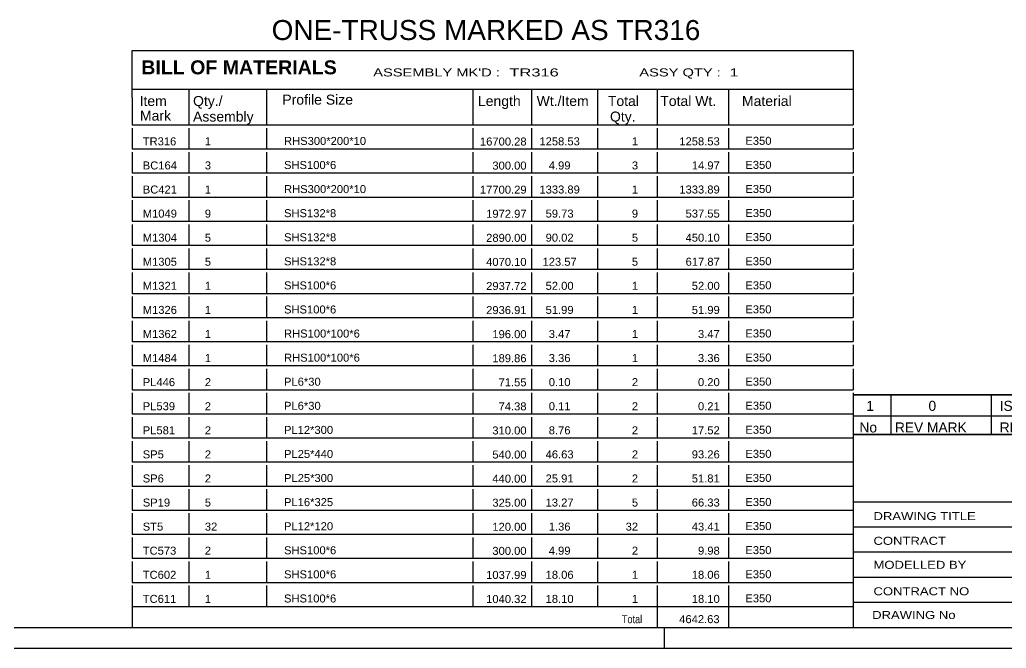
# Model space of a CAD drawing. Header units: millimetres. Extents: x -91 to 750, y -434 to 160.
# Drawn here: x 386.2 to 621.6, y -434.1 to -284 of the extents above; entities that cross this region are included whole.
import ezdxf

# ---------------------------------------------------------------- set-up
doc = ezdxf.new("R2010")
doc.units = ezdxf.units.MM
doc.styles.add('Arial', font='ARIAL.TTF', dxfattribs={"height": 0.2})
doc.styles.add('Arial Bold', font='ARIALBD.TTF', dxfattribs={"height": 0.2})
doc.styles.add('Arial Narrow', font='ARIALN.TTF', dxfattribs={"height": 0.2})

# ---------------------------------------------------------------- blocks, each defined once
blk = doc.blocks.new('Unknown-761555327-1163')
at = {"color": 5, "linetype": 'Continuous'}
for p, q in [((-85.96, -429.12), (745.04, -429.12)), ((540.04, -434.12), (540.04, -429.12)), ((-90.96, -434.12), (750.04, -434.12))]:
    blk.add_line(p, q, dxfattribs=at)
blk = doc.blocks.new('Unknown-761555327-21776')
at = {"color": 7, "linetype": 'Continuous'}
for p, q in [((413.04, -291.37), (585.04, -291.37)), ((413.04, -302.62), (413.04, -291.37)), ((585.04, -291.37), (585.04, -302.62)), ((413.04, -300.62), (585.04, -300.62)), ((426.54, -300.62), (426.54, -309.12)), ((445.04, -300.62), (445.04, -309.12)), ((494.32, -300.62), (494.32, -309.12)), ((508.32, -300.62), (508.32, -309.12)), ((524.04, -300.62), (524.04, -309.12)), ((538.32, -300.62), (538.32, -309.12)), ((555.32, -300.62), (555.32, -309.12)), ((413.04, -302.62), (413.04, -307.62)), ((585.04, -302.62), (585.04, -309.12)), ((413.04, -307.62), (413.04, -309.12)), ((413.04, -309.12), (585.04, -309.12)), ((413.04, -309.89), (413.04, -314.87)), ((426.54, -309.89), (426.54, -314.87)), ((445.04, -309.89), (445.04, -314.87)), ((494.32, -309.89), (494.32, -314.87)), ((508.32, -309.89), (508.32, -314.87)), ((524.04, -309.89), (524.04, -314.87)), ((538.32, -309.89), (538.32, -314.87)), ((555.32, -309.89), (555.32, -314.87)), ((585.04, -309.89), (585.04, -314.87)), ((413.04, -314.87), (585.04, -314.87)), ((413.04, -315.64), (413.04, -320.62)), ((426.54, -315.64), (426.54, -320.62)), ((445.04, -315.64), (445.04, -320.62)), ((494.32, -315.64), (494.32, -320.62)), ((508.32, -315.64), (508.32, -320.62)), ((524.04, -315.64), (524.04, -320.62)), ((538.32, -315.64), (538.32, -320.62)), ((555.32, -315.64), (555.32, -320.62)), ((585.04, -315.64), (585.04, -320.62)), ((413.04, -320.62), (585.04, -320.62)), ((413.04, -321.39), (413.04, -326.37)), ((426.54, -321.39), (426.54, -326.37)), ((445.04, -321.39), (445.04, -326.37)), ((494.32, -321.39), (494.32, -326.37)), ((508.32, -321.39), (508.32, -326.37)), ((524.04, -321.39), (524.04, -326.37)), ((538.32, -321.39), (538.32, -326.37)), ((555.32, -321.39), (555.32, -326.37)), ((585.04, -321.39), (585.04, -326.37)), ((413.04, -326.37), (585.04, -326.37)), ((413.04, -327.14), (413.04, -332.12)), ((426.54, -327.14), (426.54, -332.12)), ((445.04, -327.14), (445.04, -332.12)), ((494.32, -327.14), (494.32, -332.12)), ((508.32, -327.14), (508.32, -332.12)), ((524.04, -327.14), (524.04, -332.12)), ((538.32, -327.14), (538.32, -332.12)), ((555.32, -327.14), (555.32, -332.12)), ((585.04, -327.14), (585.04, -332.12)), ((413.04, -332.12), (585.04, -332.12)), ((413.04, -332.89), (413.04, -337.87)), ((426.54, -332.89), (426.54, -337.87)), ((445.04, -332.89), (445.04, -337.87)), ((494.32, -332.89), (494.32, -337.87)), ((508.32, -332.89), (508.32, -337.87)), ((524.04, -332.89), (524.04, -337.87)), ((538.32, -332.89), (538.32, -337.87)), ((555.32, -332.89), (555.32, -337.87)), ((585.04, -332.89), (585.04, -337.87)), ((413.04, -337.87), (585.04, -337.87)), ((413.04, -338.64), (413.04, -343.62)), ((426.54, -338.64), (426.54, -343.62)), ((445.04, -338.64), (445.04, -343.62)), ((494.32, -338.64), (494.32, -343.62)), ((508.32, -338.64), (508.32, -343.62)), ((524.04, -338.64), (524.04, -343.62)), ((538.32, -338.64), (538.32, -343.62)), ((555.32, -338.64), (555.32, -343.62)), ((585.04, -338.64), (585.04, -343.62)), ((413.04, -343.62), (585.04, -343.62)), ((413.04, -344.39), (413.04, -349.37)), ((426.54, -344.39), (426.54, -349.37)), ((445.04, -344.39), (445.04, -349.37)), ((494.32, -344.39), (494.32, -349.37)), ((508.32, -344.39), (508.32, -349.37)), ((524.04, -344.39), (524.04, -349.37)), ((538.32, -344.39), (538.32, -349.37)), ((555.32, -344.39), (555.32, -349.37)), ((585.04, -344.39), (585.04, -349.37)), ((413.04, -349.37), (585.04, -349.37)), ((413.04, -350.14), (413.04, -355.12)), ((426.54, -350.14), (426.54, -355.12)), ((445.04, -350.14), (445.04, -355.12)), ((494.32, -350.14), (494.32, -355.12)), ((508.32, -350.14), (508.32, -355.12)), ((524.04, -350.14), (524.04, -355.12)), ((538.32, -350.14), (538.32, -355.12)), ((555.32, -350.14), (555.32, -355.12)), ((585.04, -350.14), (585.04, -355.12)), ((413.04, -355.12), (585.04, -355.12)), ((413.04, -355.89), (413.04, -360.87)), ((426.54, -355.89), (426.54, -360.87)), ((445.04, -355.89), (445.04, -360.87)), ((494.32, -355.89), (494.32, -360.87)), ((508.32, -355.89), (508.32, -360.87)), ((524.04, -355.89), (524.04, -360.87)), ((538.32, -355.89), (538.32, -360.87)), ((555.32, -355.89), (555.32, -360.87)), ((585.04, -355.89), (585.04, -360.87)), ((413.04, -360.87), (585.04, -360.87)), ((413.04, -361.64), (413.04, -366.62)), ((426.54, -361.64), (426.54, -366.62)), ((445.04, -361.64), (445.04, -366.62)), ((494.32, -361.64), (494.32, -366.62)), ((508.32, -361.64), (508.32, -366.62)), ((524.04, -361.64), (524.04, -366.62)), ((538.32, -361.64), (538.32, -366.62)), ((555.32, -361.64), (555.32, -366.62)), ((585.04, -361.64), (585.04, -366.62)), ((413.04, -366.62), (585.04, -366.62)), ((413.04, -367.39), (413.04, -372.37)), ((426.54, -367.39), (426.54, -372.37)), ((445.04, -367.39), (445.04, -372.37)), ((494.32, -367.39), (494.32, -372.37)), ((508.32, -367.39), (508.32, -372.37)), ((524.04, -367.39), (524.04, -372.37)), ((538.32, -367.39), (538.32, -372.37)), ((555.32, -367.39), (555.32, -372.37)), ((585.04, -367.39), (585.04, -372.37)), ((413.04, -372.37), (585.04, -372.37)), ((413.04, -373.14), (413.04, -378.12)), ((426.54, -373.14), (426.54, -378.12)), ((445.04, -373.14), (445.04, -378.12)), ((494.32, -373.14), (494.32, -378.12)), ((508.32, -373.14), (508.32, -378.12)), ((524.04, -373.14), (524.04, -378.12)), ((538.32, -373.14), (538.32, -378.12)), ((555.32, -373.14), (555.32, -378.12)), ((585.04, -373.14), (585.04, -378.12)), ((413.04, -378.12), (585.04, -378.12)), ((413.04, -378.89), (413.04, -383.87)), ((426.54, -378.89), (426.54, -383.87)), ((445.04, -378.89), (445.04, -383.87)), ((494.32, -378.89), (494.32, -383.87)), ((508.32, -378.89), (508.32, -383.87)), ((524.04, -378.89), (524.04, -383.87)), ((538.32, -378.89), (538.32, -383.87)), ((555.32, -378.89), (555.32, -383.87)), ((585.04, -378.89), (585.04, -383.87)), ((413.04, -383.87), (585.04, -383.87)), ((413.04, -384.64), (413.04, -389.62)), ((426.54, -384.64), (426.54, -389.62)), ((445.04, -384.64), (445.04, -389.62)), ((494.32, -384.64), (494.32, -389.62)), ((508.32, -384.64), (508.32, -389.62)), ((524.04, -384.64), (524.04, -389.62)), ((538.32, -384.64), (538.32, -389.62)), ((555.32, -384.64), (555.32, -389.62)), ((585.04, -384.64), (585.04, -389.62)), ((413.04, -389.62), (585.04, -389.62)), ((413.04, -390.39), (413.04, -395.37)), ((426.54, -390.39), (426.54, -395.37)), ((445.04, -390.39), (445.04, -395.37)), ((494.32, -390.39), (494.32, -395.37)), ((508.32, -390.39), (508.32, -395.37)), ((524.04, -390.39), (524.04, -395.37)), ((538.32, -390.39), (538.32, -395.37)), ((555.32, -390.39), (555.32, -395.37)), ((585.04, -390.39), (585.04, -395.37)), ((413.04, -395.37), (585.04, -395.37)), ((413.04, -396.14), (413.04, -401.12)), ((426.54, -396.14), (426.54, -401.12)), ((445.04, -396.14), (445.04, -401.12)), ((494.32, -396.14), (494.32, -401.12)), ((508.32, -396.14), (508.32, -401.12)), ((524.04, -396.14), (524.04, -401.12)), ((538.32, -396.14), (538.32, -401.12)), ((555.32, -396.14), (555.32, -401.12)), ((585.04, -396.14), (585.04, -401.12)), ((413.04, -401.12), (585.04, -401.12)), ((413.04, -401.89), (413.04, -406.87)), ((426.54, -401.89), (426.54, -406.87)), ((445.04, -401.89), (445.04, -406.87)), ((494.32, -401.89), (494.32, -406.87)), ((508.32, -401.89), (508.32, -406.87)), ((524.04, -401.89), (524.04, -406.87)), ((538.32, -401.89), (538.32, -406.87)), ((555.32, -401.89), (555.32, -406.87)), ((585.04, -401.89), (585.04, -406.87)), ((413.04, -406.87), (585.04, -406.87)), ((413.04, -407.64), (413.04, -412.62)), ((426.54, -407.64), (426.54, -412.62)), ((445.04, -407.64), (445.04, -412.62)), ((494.32, -407.64), (494.32, -412.62)), ((508.32, -407.64), (508.32, -412.62)), ((524.04, -407.64), (524.04, -412.62)), ((538.32, -407.64), (538.32, -412.62)), ((555.32, -407.64), (555.32, -412.62)), ((585.04, -407.64), (585.04, -412.62)), ((413.04, -412.62), (585.04, -412.62)), ((413.04, -413.39), (413.04, -418.37)), ((426.54, -413.39), (426.54, -418.37)), ((445.04, -413.39), (445.04, -418.37)), ((494.32, -413.39), (494.32, -418.37)), ((508.32, -413.39), (508.32, -418.37)), ((524.04, -413.39), (524.04, -418.37)), ((538.32, -413.39), (538.32, -418.37)), ((555.32, -413.39), (555.32, -418.37)), ((585.04, -413.39), (585.04, -418.37)), ((413.04, -418.37), (585.04, -418.37)), ((413.04, -419.14), (413.04, -424.12)), ((426.54, -419.14), (426.54, -424.12)), ((445.04, -419.14), (445.04, -424.12)), ((494.32, -419.14), (494.32, -424.12)), ((508.32, -419.14), (508.32, -424.12)), ((524.04, -419.14), (524.04, -424.12)), ((538.32, -419.14), (538.32, -424.12)), ((555.32, -419.14), (555.32, -424.12)), ((585.04, -419.14), (585.04, -424.12)), ((413.04, -424.12), (585.04, -424.12)), ((413.04, -424.12), (585.04, -424.12)), ((413.04, -424.12), (413.04, -429.12)), ((538.32, -424.12), (538.32, -429.12)), ((555.32, -424.12), (555.32, -429.12)), ((585.04, -424.12), (585.04, -429.12)), ((413.04, -429.12), (585.04, -429.12))]:
    blk.add_line(p, q, dxfattribs=at)
at = {"color": 7}
for s, height, style, p in [('BILL OF MATERIALS', 3.3405, 'Arial Bold', (415.19, -297.06)), ('Profile Size', 2.3877, 'Arial', (448.85, -304.29)), ('Mark', 2.388, 'Arial', (414.88, -308.12))]:
    blk.add_text(s, height=height, dxfattribs=dict(at, style=style)).set_placement(p)
at = {"color": 7, "linetype": 'Continuous', "style": 'Arial Narrow'}
for s, height, width, p in [("ASSEMBLY MK'D :", 1.9089, 1.6, (470.54, -297.56)), ('TR316', 1.909, 1.794707, (503.04, -297.56)), ('ASSY QTY :', 1.909, 1.6, (534.04, -297.56)), ('1', 1.91, 1.794707, (555.54, -297.56))]:
    blk.add_text(s, height=height, dxfattribs=dict(at, width=width)).set_placement(p)
at = {"color": 7, "linetype": 'Continuous'}
for s, height, style, p in [('Item', 2.388, 'Arial', (414.79, -304.62)), ('Qty./', 2.388, 'Arial', (427.54, -304.62)), ('Length', 2.388, 'Arial', (495.54, -304.62)), ('Wt./Item', 2.388, 'Arial', (509.54, -304.62)), ('Total', 2.388, 'Arial', (526.54, -304.62)), ('Total Wt.', 2.388, 'Arial', (539.04, -304.62)), ('Material', 2.388, 'Arial', (558.54, -304.62)), ('Assembly', 2.388, 'Arial', (427.54, -308.34)), ('Qty.', 2.388, 'Arial', (527.04, -308.34)), ('TR316', 1.91, 'Arial', (415.54, -314.02)), ('1', 1.91, 'Arial', (430.35, -314.02)), ('RHS300*200*10', 1.9102, 'Arial', (449.25, -313.92)), ('16700.28', 1.91, 'Arial', (496.01, -314.06)), ('1258.53', 1.91, 'Arial', (510.2, -314.02)), ('1', 1.91, 'Arial', (532.26, -314.02)), ('1258.53', 1.91, 'Arial', (543.59, -314.02)), ('E350', 1.91, 'Arial', (559.35, -313.89)), ('SHS100*6', 1.91, 'Arial', (449.25, -319.67)), ('E350', 1.91, 'Arial', (559.35, -319.64)), ('BC164', 1.91, 'Arial', (415.54, -319.77)), ('3', 1.91, 'Arial', (430.35, -319.77)), ('300.00', 1.91, 'Arial', (498.97, -319.81)), ('4.99', 1.91, 'Arial', (512.43, -319.77)), ('3', 1.91, 'Arial', (532.26, -319.77)), ('14.97', 1.91, 'Arial', (546.56, -319.77)), ('BC421', 1.91, 'Arial', (415.54, -325.52)), ('1', 1.91, 'Arial', (430.35, -325.52)), ('RHS300*200*10', 1.9102, 'Arial', (449.25, -325.42)), ('17700.29', 1.91, 'Arial', (496.01, -325.56)), ('1333.89', 1.91, 'Arial', (510.2, -325.52)), ('1', 1.91, 'Arial', (532.26, -325.52)), ('1333.89', 1.91, 'Arial', (543.59, -325.52)), ('E350', 1.91, 'Arial', (559.35, -325.39)), ('M1049', 1.91, 'Arial', (415.54, -331.27)), ('9', 1.91, 'Arial', (430.35, -331.27)), ('SHS132*8', 1.91, 'Arial', (449.25, -331.17)), ('1972.97', 1.91, 'Arial', (497.49, -331.31)), ('59.73', 1.91, 'Arial', (511.68, -331.27)), ('9', 1.91, 'Arial', (532.26, -331.27)), ('537.55', 1.91, 'Arial', (545.08, -331.27)), ('E350', 1.91, 'Arial', (559.35, -331.14)), ('M1304', 1.91, 'Arial', (415.54, -337.02)), ('5', 1.91, 'Arial', (430.35, -337.02)), ('SHS132*8', 1.91, 'Arial', (449.25, -336.92)), ('2890.00', 1.91, 'Arial', (497.49, -337.06)), ('90.02', 1.91, 'Arial', (511.68, -337.02)), ('5', 1.91, 'Arial', (532.26, -337.02)), ('450.10', 1.91, 'Arial', (545.08, -337.02)), ('E350', 1.91, 'Arial', (559.35, -336.89)), ('M1305', 1.91, 'Arial', (415.54, -342.77)), ('5', 1.91, 'Arial', (430.35, -342.77)), ('SHS132*8', 1.91, 'Arial', (449.25, -342.67)), ('4070.10', 1.91, 'Arial', (497.49, -342.81)), ('123.57', 1.91, 'Arial', (510.94, -342.77)), ('5', 1.91, 'Arial', (532.26, -342.77)), ('617.87', 1.91, 'Arial', (545.08, -342.77)), ('E350', 1.91, 'Arial', (559.35, -342.64)), ('M1321', 1.91, 'Arial', (415.54, -348.52)), ('1', 1.91, 'Arial', (430.35, -348.52)), ('SHS100*6', 1.91, 'Arial', (449.25, -348.42)), ('2937.72', 1.91, 'Arial', (497.49, -348.56)), ('52.00', 1.91, 'Arial', (511.68, -348.52)), ('1', 1.91, 'Arial', (532.26, -348.52)), ('52.00', 1.91, 'Arial', (546.56, -348.52)), ('E350', 1.91, 'Arial', (559.35, -348.39)), ('M1326', 1.91, 'Arial', (415.54, -354.27)), ('1', 1.91, 'Arial', (430.35, -354.27)), ('SHS100*6', 1.91, 'Arial', (449.25, -354.17)), ('2936.91', 1.91, 'Arial', (497.49, -354.31)), ('51.99', 1.91, 'Arial', (511.68, -354.27)), ('1', 1.91, 'Arial', (532.26, -354.27)), ('51.99', 1.91, 'Arial', (546.56, -354.27)), ('E350', 1.91, 'Arial', (559.35, -354.14)), ('M1362', 1.91, 'Arial', (415.54, -360.02)), ('1', 1.91, 'Arial', (430.35, -360.02)), ('RHS100*100*6', 1.9102, 'Arial', (449.25, -359.92)), ('196.00', 1.91, 'Arial', (498.97, -360.06)), ('3.47', 1.91, 'Arial', (512.43, -360.02)), ('1', 1.91, 'Arial', (532.26, -360.02)), ('3.47', 1.91, 'Arial', (548.04, -360.02)), ('E350', 1.91, 'Arial', (559.35, -359.89)), ('M1484', 1.91, 'Arial', (415.54, -365.77)), ('1', 1.91, 'Arial', (430.35, -365.77)), ('RHS100*100*6', 1.9102, 'Arial', (449.25, -365.67)), ('189.86', 1.91, 'Arial', (498.97, -365.81)), ('3.36', 1.91, 'Arial', (512.43, -365.77)), ('1', 1.91, 'Arial', (532.26, -365.77)), ('3.36', 1.91, 'Arial', (548.04, -365.77)), ('E350', 1.91, 'Arial', (559.35, -365.64)), ('PL446', 1.91, 'Arial', (415.54, -371.52)), ('2', 1.91, 'Arial', (430.35, -371.52)), ('PL6*30', 1.91, 'Arial', (449.25, -371.42)), ('0.10', 1.91, 'Arial', (512.43, -371.52)), ('2', 1.91, 'Arial', (532.26, -371.52)), ('0.20', 1.91, 'Arial', (548.04, -371.52)), ('E350', 1.91, 'Arial', (559.35, -371.39)), ('71.55', 1.91, 'Arial', (500.45, -371.56)), ('PL539', 1.91, 'Arial', (415.54, -377.27)), ('2', 1.91, 'Arial', (430.35, -377.27)), ('PL6*30', 1.91, 'Arial', (449.25, -377.17)), ('74.38', 1.91, 'Arial', (500.45, -377.31)), ('0.11', 1.91, 'Arial', (512.43, -377.27)), ('2', 1.91, 'Arial', (532.26, -377.27)), ('0.21', 1.91, 'Arial', (548.04, -377.27)), ('E350', 1.91, 'Arial', (559.35, -377.14)), ('PL581', 1.91, 'Arial', (415.54, -383.02)), ('2', 1.91, 'Arial', (430.35, -383.02)), ('PL12*300', 1.91, 'Arial', (449.25, -382.92)), ('310.00', 1.91, 'Arial', (498.97, -383.06)), ('8.76', 1.91, 'Arial', (512.43, -383.02)), ('2', 1.91, 'Arial', (532.26, -383.02)), ('17.52', 1.91, 'Arial', (546.56, -383.02)), ('E350', 1.91, 'Arial', (559.35, -382.89)), ('SP5', 1.91, 'Arial', (415.54, -388.77)), ('2', 1.91, 'Arial', (430.35, -388.77)), ('PL25*440', 1.91, 'Arial', (449.25, -388.67)), ('540.00', 1.91, 'Arial', (498.97, -388.81)), ('46.63', 1.91, 'Arial', (511.68, -388.77)), ('2', 1.91, 'Arial', (532.26, -388.77)), ('93.26', 1.91, 'Arial', (546.56, -388.77)), ('E350', 1.91, 'Arial', (559.35, -388.64)), ('SP6', 1.91, 'Arial', (415.54, -394.52)), ('2', 1.91, 'Arial', (430.35, -394.52)), ('PL25*300', 1.91, 'Arial', (449.25, -394.42)), ('440.00', 1.91, 'Arial', (498.97, -394.56)), ('25.91', 1.91, 'Arial', (511.68, -394.52)), ('2', 1.91, 'Arial', (532.26, -394.52)), ('51.81', 1.91, 'Arial', (546.56, -394.52)), ('E350', 1.91, 'Arial', (559.35, -394.39)), ('SP19', 1.91, 'Arial', (415.54, -400.27)), ('5', 1.91, 'Arial', (430.35, -400.27)), ('PL16*325', 1.91, 'Arial', (449.25, -400.17)), ('325.00', 1.91, 'Arial', (498.97, -400.31)), ('13.27', 1.91, 'Arial', (511.68, -400.27)), ('5', 1.91, 'Arial', (532.26, -400.27)), ('66.33', 1.91, 'Arial', (546.56, -400.27)), ('E350', 1.91, 'Arial', (559.35, -400.14)), ('ST5', 1.91, 'Arial', (415.54, -406.02)), ('32', 1.91, 'Arial', (430.35, -406.02)), ('PL12*120', 1.91, 'Arial', (449.25, -405.92)), ('120.00', 1.91, 'Arial', (498.97, -406.06)), ('1.36', 1.91, 'Arial', (512.43, -406.02)), ('32', 1.91, 'Arial', (530.78, -406.02)), ('43.41', 1.91, 'Arial', (546.56, -406.02)), ('E350', 1.91, 'Arial', (559.35, -405.89)), ('TC573', 1.91, 'Arial', (415.54, -411.77)), ('2', 1.91, 'Arial', (430.35, -411.77)), ('SHS100*6', 1.91, 'Arial', (449.25, -411.67)), ('300.00', 1.91, 'Arial', (498.97, -411.81)), ('4.99', 1.91, 'Arial', (512.43, -411.77)), ('2', 1.91, 'Arial', (532.26, -411.77)), ('9.98', 1.91, 'Arial', (548.04, -411.77)), ('E350', 1.91, 'Arial', (559.35, -411.64)), ('TC602', 1.91, 'Arial', (415.54, -417.52)), ('1', 1.91, 'Arial', (430.35, -417.52)), ('SHS100*6', 1.91, 'Arial', (449.25, -417.42)), ('1037.99', 1.91, 'Arial', (497.49, -417.56)), ('18.06', 1.91, 'Arial', (511.68, -417.52)), ('1', 1.91, 'Arial', (532.26, -417.52)), ('18.06', 1.91, 'Arial', (546.56, -417.52)), ('E350', 1.91, 'Arial', (559.35, -417.39)), ('TC611', 1.91, 'Arial', (415.54, -423.28)), ('1', 1.91, 'Arial', (430.35, -423.28)), ('SHS100*6', 1.91, 'Arial', (449.25, -423.18)), ('1040.32', 1.91, 'Arial', (497.49, -423.31)), ('18.10', 1.91, 'Arial', (511.68, -423.28)), ('1', 1.91, 'Arial', (532.26, -423.28)), ('18.10', 1.91, 'Arial', (546.56, -423.28)), ('E350', 1.91, 'Arial', (559.35, -423.14)), ('Total', 1.909, 'Arial Narrow', (529.87, -428.12)), ('4642.63', 1.91, 'Arial', (543.56, -428.12))]:
    blk.add_text(s, height=height, dxfattribs=dict(at, style=style)).set_placement(p)
blk = doc.blocks.new('Unknown-761555327-21777')
at = {"color": 2, "linetype": 'Continuous'}
blk.add_line((439.04, -291.37), (556.54, -291.37), dxfattribs=at)
at = {"color": 7, "style": 'Arial'}
blk.add_text('ONE-TRUSS MARKED AS TR316', height=4.7754, dxfattribs=at).set_placement((446.3, -288.87))
blk = doc.blocks.new('Unknown-761555327-21778')
at = {"color": 7, "linetype": 'Continuous'}
for p, q in [((585.04, -383.07), (585.04, -429.12)), ((585.04, -383.07), (745.04, -383.07)), ((745.04, -383.12), (745.04, -429.12)), ((585.04, -399.12), (745.04, -399.12)), ((625.18, -399.12), (625.18, -429.12)), ((585.04, -405.12), (745.04, -405.12)), ((727.04, -429.07), (727.04, -405.07)), ((585.04, -411.12), (745.04, -411.12)), ((669.18, -411.12), (669.18, -429.12)), ((585.04, -417.12), (745.04, -417.12)), ((585.04, -423.12), (727.04, -423.12)), ((585.04, -429.12), (745.04, -429.12))]:
    blk.add_line(p, q, dxfattribs=at)
at = {"color": 7, "style": 'Arial Narrow'}
for s, height, width, p in [('DRAWING TITLE', 1.9089, 1.425378, (589.92, -403.51)), ('TRUSS', 1.909, 1.425378, (626.85, -403.53)), ('TERMINAL BUILDING', 1.9089, 1.425378, (627.1, -409.04)), ('CONTRACT', 1.909, 1.425378, (589.92, -409.41)), ('MODELLED BY', 1.9089, 1.425378, (589.92, -415.14)), ('GSK', 1.909, 1.425378, (626.92, -415.07)), ('ISSUED', 1.909, 1.425378, (669.98, -415.48)), ('03.07.2026', 1.909, 1.425378, (686.73, -415.6)), ('CONTRACT NO', 1.9089, 1.425378, (589.92, -421.46)), ('AN-C-1376', 1.909, 1.425378, (627.27, -421.34)), ('SCALE', 1.909, 1.425378, (669.98, -421.47)), ('A1', 6.204, 1.25, (731.28, -426.92)), ('DRAWING No', 1.909, 1.425378, (589.6, -427.12)), ('[TR.316]', 1.909, 1.425378, (627.5, -427.13)), ('1', 3.34, 1.5, (706.95, -428.44)), ('REVISION No.', 1.9089, 1.425378, (669.98, -428.35))]:
    blk.add_text(s, height=height, dxfattribs=dict(at, width=width)).set_placement(p)
at = {"color": 7, "linetype": 'Continuous', "style": 'Arial Narrow'}
for s, height, width, p in [('PH #', 2.1, 1.42538, (732.44, -409.57)), ('112', 2.1, 1.42538, (733.23, -415.47)), ('NTS', 1.909, 1.425378, (687.04, -421.07))]:
    blk.add_text(s, height=height, dxfattribs=dict(at, width=width)).set_placement(p)
blk = doc.blocks.new('Unknown-761555327-21779')
at = {"color": 7, "linetype": 'Continuous'}
for p, q in [((585.04, -373.57), (745.04, -373.57)), ((745.04, -373.57), (585.04, -373.57)), ((585.04, -373.57), (585.04, -378.57)), ((594.04, -373.57), (594.04, -378.57)), ((618.04, -373.57), (618.04, -378.57)), ((715.04, -373.57), (715.04, -378.57)), ((745.04, -373.57), (745.04, -378.57)), ((585.04, -378.57), (745.04, -378.57)), ((585.04, -378.57), (585.04, -383.07)), ((585.04, -378.57), (745.04, -378.57)), ((594.04, -378.57), (594.04, -383.07)), ((618.04, -378.57), (618.04, -383.07)), ((715.04, -378.57), (715.04, -383.07)), ((745.04, -378.57), (745.04, -383.07)), ((745.04, -383.07), (585.04, -383.07))]:
    blk.add_line(p, q, dxfattribs=at)
at = {"color": 7, "linetype": 'Continuous', "style": 'Arial Narrow'}
for s, height, width, p in [('1', 2.39, 1.196471, (588.2, -377.42)), ('0', 2.39, 1.196471, (603.05, -377.42)), ('ISSUED FOR CONSTRUCTION', 2.3861, 1.196471, (620.04, -377.42)), ('03.07.2026', 2.386, 1.196471, (721.04, -377.42)), ('No', 2.386, 1.2, (586.58, -382.57)), ('REV MARK', 2.386, 1.2, (595.04, -382.57)), ('REVISION DESCRIPTION', 2.3861, 1.2, (620.04, -382.57)), ('REV. DATE', 2.386, 1.2, (720.32, -382.57))]:
    blk.add_text(s, height=height, dxfattribs=dict(at, width=width)).set_placement(p)

msp = doc.modelspace()

# ---------------------------------------------------------------- block references
for name in ['Unknown-761555327-1163', 'Unknown-761555327-21777', 'Unknown-761555327-21776', 'Unknown-761555327-21779', 'Unknown-761555327-21778']:
    msp.add_blockref(name, (0, 0))

doc.saveas('drawing.dxf')
